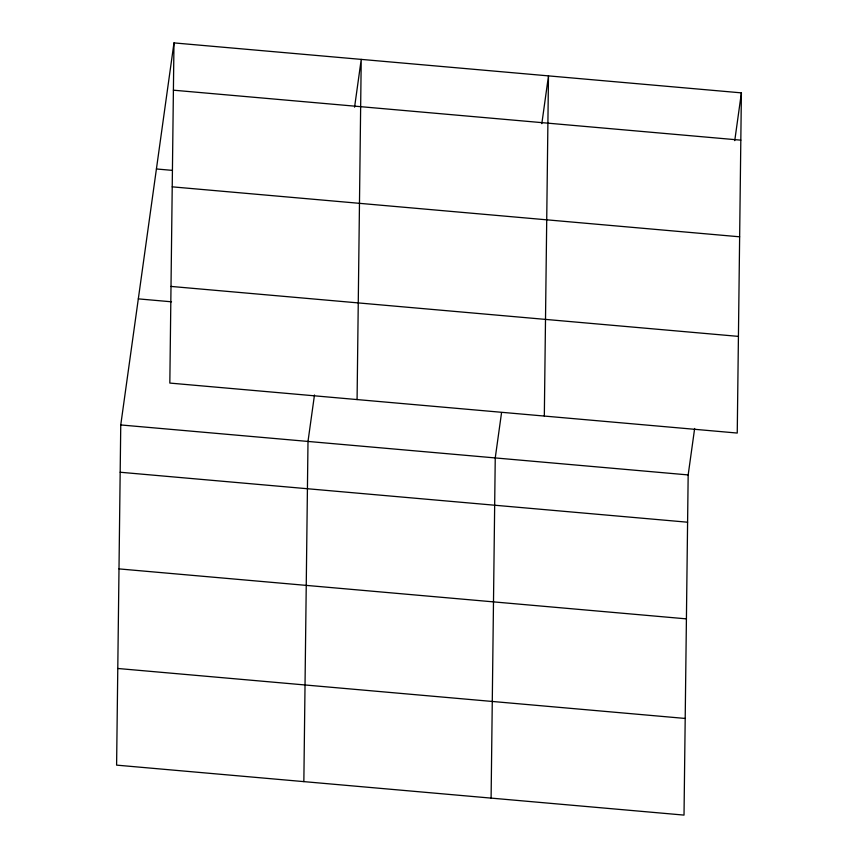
<?xml version="1.0" encoding="UTF-8"?>
<svg xmlns="http://www.w3.org/2000/svg" width="858" height="858" viewBox="0 0 858 858"><rect width="100%" height="100%" fill="white"/><g stroke="black" fill="none" stroke-linecap="round" stroke-linejoin="round"><path stroke-width="1.29" d="M173.981 42.9L169.83 383.076L737.247 433.054L741.398 92.868L173.981 42.9L120.753 424.946L116.602 765.132L684.019 815.1L688.17 474.924L694.648 428.474M303.85 781.617L308.001 441.441L314.478 394.991M357.078 399.571L361.229 59.395L354.579 107.164M491.098 798.112L495.248 457.936L501.533 412.805M544.326 416.055L548.476 75.879L541.827 123.659M734.748 140.648L741.398 92.868M173.402 90.187L740.819 140.154M156.413 168.972L172.351 170.377M172.222 186.84L739.639 236.808M171.01 286.422L738.427 336.39M138.32 298.874L171.525 301.801M120.753 424.946L688.17 474.924M120.174 472.243L687.59 522.211M118.994 568.897L686.411 618.865M117.782 668.479L685.199 718.446"/></g></svg>
